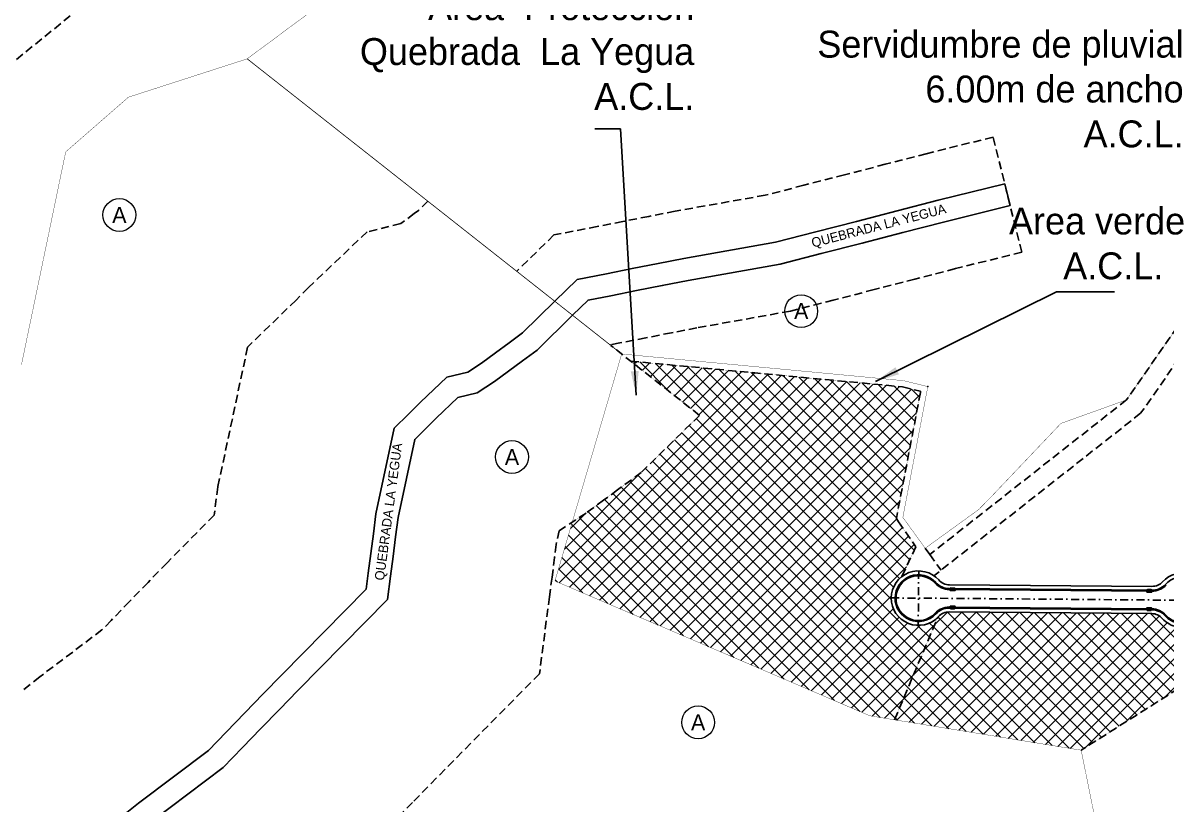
# Model space of a CAD drawing. Header units: millimetres. Extents: x -1203 to 2926, y -1380 to 3972.
# Drawn here: x 329 to 685.6, y 2449.1 to 2692.9 of the extents above; entities that cross this region are included whole.
import ezdxf

# ---------------------------------------------------------------- set-up
doc = ezdxf.new("R2010")
doc.units = ezdxf.units.MM
doc.header["$LTSCALE"] = 10
for name, pattern in [('ACAD_ISO04W100', [30, 24, -3, 0, -3]), ('DASHDOT2', [0.5, 0.25, -0.125, 0, -0.125]), ('DASHED', [19.049999999999997, 12.7, -6.35]), ('HIDDEN', [9.524999999999999, 6.35, -3.175])]:
    doc.linetypes.add(name, pattern=pattern)
for name, color, linetype in [('01-hatch-FF', 254, 'Continuous'), ('_00lotes_01', 125, 'HIDDEN'), ('_aceras_01', 125, 'Continuous'), ('_EJES', 125, 'Continuous'), ('_RAMPAS', 125, 'Continuous'), ('_vias_01', 244, 'Continuous'), ('f-quebrada 14.11.21', 7, 'ACAD_ISO04W100'), ('g-numero lote', 6, 'Continuous'), ('rampa', 125, 'Continuous'), ('RIO', 125, 'Continuous'), ('TEXTO', 7, 'Continuous'), ('TEXTO-LOTES', 6, 'Continuous'), ('TW_Polylínea', 6, 'Continuous')]:
    doc.layers.add(name, color=color, linetype=linetype)
for name, color, linetype, lineweight in [('_DIVISIONES-SITIO', 6, 'Continuous', 40), ('_nuevas FFPI', 1, 'Continuous', 18), ('f-Z.V.', 3, 'Continuous', 40)]:
    doc.layers.add(name, color=color, linetype=linetype, lineweight=lineweight)
doc.layers.add('lapiz', color=8, linetype='Continuous', plot=False)
doc.styles.add('ARIAL', font='GOTHIC.TTF')
doc.styles.add('CENTURY_GOTHIC', font='GOTHIC.TTF')
doc.styles.get("Standard").update_dxf_attribs({"font": 'arial.ttf'})
doc.dimstyles.new('5000', dxfattribs={"dimscale": 5, "dimtxt": 2, "dimasz": 1.5, "dimexe": 1, "dimexo": 0.625, "dimgap": 0.6, "dimtad": 1, "dimzin": 1, "dimdsep": 46, "dimtxsty": 'Standard', "dimsah": 1, "dimcen": 2.5, "dimdle": 1, "dimclrt": 7, "dimadec": 0, "dimazin": 0, "dimtfac": 1, "dimtofl": 0, "dimtmove": 0, "dimatfit": 3, "dimfxl": 1, "dimtolj": 1, "dimtzin": 1, "dimarcsym": 0})
pattern_1 = [(45, (0, -1000), (-2.245064030267288, 2.245064030267288), []), (135, (0, -1000), (-2.245064030267288, -2.245064030267288), [])]

# ---------------------------------------------------------------- blocks, each defined once
blk = doc.blocks.new('FFPI-BORDE')
at = {"layer": '_nuevas FFPI', "color": 159, "linetype": 'DASHED', "ltscale": 0.02, "true_color": 0x22346e}
blk.add_lwpolyline([(495.8939656664095, -12.14247116164108, 0.05, 0.05, 0), (500.2293074937361, -2.900230738897903, 0.05, 0.05, 0), (494.8386078949493, 4.932520422733432, 0.05, 0.05, 0), (494.1882289649075, 5.990822484957334, 0.05, 0.05, 0), (494.2957848868518, 6.554824694263516, 0.05, 0.05, 0), (501.6775322441335, 45.26326345583857, 0.05, 0.05, 0), (501.7346808345064, 45.64103376375397, 0.05, 0.05, 0), (496.0600674662264, 47.03759613685179, 0.05, 0.05, 0), (411.3046895411228, 55.05838386632752, 0.05, 0.05, 0), (432.7655552117227, 38.13814518199911, 0, 0, 0)], format="xyseb", dxfattribs=at)
at = {"layer": '_nuevas FFPI', "color": 159, "linetype": 'DASHED', "ltscale": 0.02, "true_color": 0x22346e, "const_width": 0.05, "elevation": 0.004999996214357046}
blk.add_lwpolyline([(432.7655552117226, 38.13814518199911), (419.5015197168468, 25.14396969396), (414.5818768037253, 20.32441810452963), (406.4266205274004, 14.32461106650533), (400.9211657252708, 10.27425809790134), (397.3030092722571, 7.617458475489912), (393.0681369761678, 4.833537026313024), (387.6702390015176, -13.53084333704908), (485.9431980395484, -55.61261448686355), (493.6046737962081, -56.8606437769788), (493.6046737962215, -56.86064377698432), (507.0971352644769, -24.87576827697484)], dxfattribs=at)
at = {"layer": '_nuevas FFPI', "color": 159, "linetype": 'DASHED', "ltscale": 0.02, "true_color": 0x22346e, "const_width": 0.05}
blk.add_lwpolyline([(493.6046737962263, -56.86064377697312), (507.0971352644771, -24.87576827697478, -0.5942060194985684), (492.756959411293, -20.71673645832357, -0.2913225702655716), (495.8939656664096, -12.14247116164086, -0.2913225702655716)], format="xyb", dxfattribs=at)
blk.add_lwpolyline([(591.7706982854822, -40.97809162545786), (584.9241979181195, -29.95805905886482, 0.2111660609260129), (581.9182722558079, -27.90749925280767, -0.1659914444050883), (577.1286602973671, -25.21941073089852, 0.2111660609259668), (573.812422002066, -23.72176318413301), (510.6408948854975, -23.21797179499498, 0.2112136022954517), (507.3006363555403, -24.66313987427549, -0.008657082835369624), (507.0971352644771, -24.87576827697484), (493.6046737962216, -56.86064377698432), (551.8146007026253, -66.34285008582833)], format="xyb", close=True, dxfattribs=at)
blk = doc.blocks.new('rampa')
at = {"layer": 'rampa'}
for p, q in [((-0.1500000000002721, 0.499999999999766), (1.350000000000093, 0.4999999999999263)), ((0, 0), (-2.871e-13, 0.4999999999998948)), ((1.200000000000004, 5.902e-13), (1.199999999999725, 0.5000000000004285))]:
    blk.add_line(p, q, dxfattribs=at)
at = {"layer": 'rampa', "color": 125}
for p, q in [((1.199999999999731, 0.4500000000016833), (-2.798e-13, 0.4500000000015234)), ((1.199999999999751, 0.4000000000005829), (-2.132e-13, 0.4000000000004876)), ((1.199999999999809, 0.3499999999996031), (-2.109e-13, 0.3499999999994992)), ((1.199999999999808, 0.3000000000012881), (-1.603e-13, 0.3000000000012211)), ((1.199999999999875, 0.2500000000002527), (-1.497e-13, 0.2500000000001763)), ((1.199999999999878, 0.2000000000019093), (-1.423e-13, 0.2000000000018054)), ((1.19999999999988, 0.1500000000009209), (-8.39e-14, 0.1500000000008255)), ((1.199999999999943, 0.100000000002558), (-7.68e-14, 0.1000000000024541)), ((1.199999999999945, 0.0500000000015697), (-1.42e-14, 0.0500000000014462))]:
    blk.add_line(p, q, dxfattribs=at)
at = {"layer": 'rampa'}
blk.add_lwpolyline([(1.350000000000093, 0.4999999999999263), (1.350000000000079, 0.8000000000005655), (-0.1500000000003685, 0.8000000000005654), (-0.1500000000002721, 0.499999999999766), (-1.2e-14, 4.583e-13), (1.200000000000004, 5.902e-13)], close=True, dxfattribs=at)

msp = doc.modelspace()

# ---------------------------------------------------------------- hatches: boundary and pattern name
at = {"layer": '01-hatch-FF'}
h = msp.add_hatch(dxfattribs=at)
h.set_pattern_fill('ANSI37', color=256)
h.set_pattern_definition(pattern_1)
edge = h.paths.add_edge_path()
edge.add_line((213.6625494104725, 2592.424879796647), (198.1067961258385, 2585.379050320637))
edge.add_arc((190.4738523702777, 2602.230998861517), 18.49999999999999, 252.575449643554, 294.3677364928404, ccw=False)
edge.add_arc((4441220.296273425, 1294667.777645032), 4625178.275319973, 196.2219260144383, 196.2229250161035)
edge.add_line((207.4633015086739, 2507.146813637636), (236.599813430383, 2526.427649575603))
edge.add_line((236.599813430383, 2526.427649575603), (213.6625494104725, 2592.424879796647))
h = msp.add_hatch(dxfattribs=at)
h.set_pattern_fill('ANSI37', color=256)
h.set_pattern_definition(pattern_1)
edge = h.paths.add_edge_path()
edge.add_line((171.0565551274258, 2598.040836819455), (164.9300783996391, 2593.718535834493))
edge.add_line((164.9300783996391, 2593.718535834493), (152.7218936985651, 2579.091825617147))
edge.add_line((152.7218936985651, 2579.091825617147), (156.0392743720309, 2570.173022094689))
edge.add_line((156.0392743720309, 2570.173022094689), (159.6633287648171, 2560.429723912937))
edge.add_line((159.6633287648171, 2560.429723912937), (183.0797636848225, 2497.474458055627))
edge.add_line((183.0797636848225, 2497.474458055627), (190.2251038579329, 2495.739584735901))
edge.add_line((190.2251038579329, 2495.739584735901), (207.4633015106084, 2507.146813636645))
edge.add_arc((4441220.296254884, 1294667.777804893), 4625178.27534683, 196.222125099402, 196.2229250180692, ccw=False)
edge.add_line((189.423602597763, 2569.148872278618), (184.9339157203214, 2584.580331402365))
edge.add_arc((190.4743340502383, 2602.231217015247), 18.49999995106868, 223.9895630271438, 252.5735021269762, ccw=False)
edge.add_arc((190.4743340812651, 2602.231217053559), 18.5, 213.4955488640404, 223.9895630457729, ccw=False)
edge.add_line((175.0466531707225, 2592.021581324382), (171.1850516678521, 2597.856809668495))
edge.add_arc((167.4323725274509, 2595.373384761398), 4.499999999999084, 33.49554886404744, 36.35361858966245)
h = msp.add_hatch(dxfattribs=at)
h.set_pattern_fill('ANSI37', color=256)
h.set_pattern_definition(pattern_1)
edge = h.paths.add_edge_path()
edge.add_line((500.3542064988988, 2537.11796556168), (494.9563085242509, 2518.753585198323))
edge.add_line((494.9563085242509, 2518.753585198323), (593.2292675622793, 2476.671814048504))
edge.add_line((593.2292675622793, 2476.671814048504), (600.8907433189576, 2475.423784758394))
edge.add_line((600.8907433189576, 2475.423784758394), (614.3695611898596, 2507.376317104136))
edge.add_arc((608.3512315624365, 2513.387677267915), 8.506276654505758, 127.4419915609779, 315.03319460555684, ccw=False)
edge.add_line((603.1797735058335, 2520.141399507671), (607.5153770163477, 2529.384197796498))
edge.add_line((607.5153770163477, 2529.384197796498), (602.124677417561, 2537.216948958132))
edge.add_line((602.124677417561, 2537.216948958131), (601.474298487519, 2538.275251020354))
edge.add_line((601.474298487519, 2538.275251020354), (608.9636017667457, 2577.547691991235))
edge.add_line((608.9636017667457, 2577.547691991235), (609.0207503571179, 2577.92546229915))
edge.add_line((609.0207503571179, 2577.92546229915), (603.3461369888378, 2579.322024672248))
edge.add_line((603.3461369888378, 2579.322024672248), (518.5907590639392, 2587.342812401705))
edge.add_line((518.5907590639392, 2587.342812401705), (540.0516247344542, 2570.422573717367))
edge.add_line((540.0516247344542, 2570.422573717367), (521.8679463264571, 2552.608846639897))
edge.add_line((521.8679463264571, 2552.608846639897), (504.6538331243945, 2539.944455228729))
edge.add_line((504.6538331243945, 2539.944455228729), (500.3542064988988, 2537.117965561679))
h = msp.add_hatch(dxfattribs=at)
h.set_pattern_fill('ANSI37', color=256)
h.set_pattern_definition(pattern_1)
edge = h.paths.add_edge_path()
edge.add_line((699.0567678082136, 2491.306336909909), (692.2102674408509, 2502.326369476502))
edge.add_arc((688.3878941546524, 2499.951614234176), 4.500000000000105, 31.85176193571578, 79.54677220973957)
edge.add_arc((690.7465206228027, 2512.735857702673), 8.49999999531028, 221.8480669674312, 259.5467722097768, ccw=False)
edge.add_arc((681.0626052756402, 2504.06280844494), 4.499999999999996, 41.84806696741646, 89.54307724142966)
edge.add_line((681.0984915247974, 2508.562665351234), (617.9269644082289, 2509.066456740372))
edge.add_arc((617.8910781590716, 2504.566599834078), 4.499999999999971, 89.54307724142966, 137.2485179839005)
edge.add_arc((608.3451137923148, 2513.391256445449), 8.500000000000139, 315.26451030934874, 317.24851798391313, ccw=False)
edge.add_line((614.3832047872085, 2507.408660258393), (600.890743318953, 2475.423784758383))
edge.add_line((600.890743318953, 2475.423784758383), (659.1006702253567, 2465.941578449539))
edge.add_line((659.1006702253567, 2465.941578449539), (699.0567678082136, 2491.306336909909))

# ---------------------------------------------------------------- linework, layer by layer
at = {"layer": '_00lotes_01', "linetype": 'DASHED', "ltscale": 0.02}
for p, q in [((640.5498727762188, 2621.332231002361, 0.004999996214357046), (631.6341283294273, 2657.241972034002, 0.004999996214357046)), ((540.051624734454, 2570.422573717367, 0.004999996214357046), (512.3398657142707, 2592.27116007838, 0.004999996214357046)), ((611.8743701952785, 2526.991925746814), (610.4480972257143, 2528.963903697606)), ((611.8717400505116, 2526.995562208836), (615.390867171679, 2522.129985115906)), ((600.8907433189529, 2475.423784758383), (614.3695611898597, 2507.376317104136)), ((614.3695611898597, 2507.376317104136), (614.3695611898597, 2507.376317104136)), ((614.3695611898597, 2507.376317104136), (614.3695611898597, 2507.376317104136)), ((699.0567678048851, 2491.306336907796), (659.1006702256786, 2465.941578449743))]:
    msp.add_line(p, q, dxfattribs=at)
for points in [[(309.2212648816267, 2667.089043587393), (352.8874156609045, 2702.468244271861), (357.6013470144349, 2704.7989617325)], [(728.1396199088022, 2653.867807021313), (697.7849298289052, 2610.397543536253), (673.2421256572675, 2575.250350687548), (611.8717400505141, 2526.995562208833)], [(730.4203974517707, 2646.654055061554), (702.7042786002157, 2606.96242961293), (677.6512680487021, 2571.084581786875), (613.1736600706461, 2520.386622114093)], [(518.5907590639392, 2587.342812401705), (603.3461369888382, 2579.322024672248), (609.0207503571182, 2577.92546229915), (608.9636017667453, 2577.547691991235), (601.5818544094636, 2538.83925322966), (601.4742984875193, 2538.275251020354), (602.1246774175611, 2537.21694895813), (607.5153770163479, 2529.384197796498), (603.1800351891411, 2520.141957373727)]]:
    msp.add_lwpolyline(points, dxfattribs=at)
at = {"layer": '_00lotes_01', "linetype": 'DASHED', "ltscale": 0.02, "elevation": 0.004999996214357046}
for points in [[(631.6341283294273, 2657.241972034002), (610.7829298222889, 2652.064993532955), (597.9853217243749, 2648.765029125687), (585.2536328263482, 2645.478554623678), (572.5559598077773, 2642.20786650815), (560.5193604854635, 2639.107456452653), (532.4410754329258, 2634.12286709828), (524.2058455181686, 2632.499594156743), (516.1632917874467, 2630.923536259485), (508.1107013848416, 2629.34551152725), (494.6119016874327, 2626.700221165642), (483.0445776072197, 2615.368237088595)], [(455.3328185870362, 2637.216823449609), (452.3803075415469, 2634.32438195469), (451.07398630893, 2633.36332382729), (446.8635321287863, 2630.265700433647), (436.3216624535112, 2627.665360562693), (418.0779952448879, 2610.298814989767), (414.185372770585, 2606.406192515465), (399.0705585406483, 2591.727708060801), (389.7994834014839, 2548.160013092422), (388.7248291538208, 2539.877822484515), (388.6529950529518, 2539.324208411157), (373.9794647153287, 2524.451912962899), (368.0402074244998, 2518.320589122547), (362.2718700343737, 2512.365712472239), (356.5035326459249, 2506.410835823835), (353.6431711144464, 2503.45652675054), (334.2266812371122, 2488.846092739245), (328.8085035972672, 2484.436681870832)], [(640.5498727762188, 2621.332231002361), (619.8602589590873, 2616.195371080876), (607.2238679684117, 2612.936977779057), (594.5014358632184, 2609.652891489673), (581.7852327449243, 2606.377425245843), (568.3791109737435, 2602.924251003552), (539.2530865032934, 2597.75366201498), (531.3412827522843, 2596.194140656051), (523.2786556769706, 2594.614149088677), (515.2260652743657, 2593.036124356442), (512.5942655627819, 2592.520384100509), (512.3398657142707, 2592.27116007838)], [(540.051624734454, 2570.422573717367), (521.8679463264566, 2552.608846639897), (514.4823654281149, 2547.175288361352), (510.1364143619678, 2543.977980157973), (504.6538331243953, 2539.94445522873), (496.2749187086552, 2534.436322295338), (495.3545463483574, 2530.11120340148), (494.8353028620666, 2526.109475836799), (494.0383539949676, 2519.967516750012), (493.2414051277208, 2513.825557662753), (490.1270376579064, 2489.823619310672), (450.4922270165362, 2449.651922361722), (444.8948095295102, 2443.873492904625)]]:
    msp.add_lwpolyline(points, dxfattribs=at)
at = {"layer": '_aceras_01', "linetype": 'Continuous'}
for p, q in [((617.9796015002426, 2516.066259558134), (681.154314579042, 2515.562442761025)), ((617.9819939168531, 2516.366250018554), (681.1567069956525, 2515.862433221444)), ((617.9365340746706, 2510.26641858205), (681.1080611912391, 2509.762627192913)), ((617.9389264912811, 2510.56640904247), (681.1104536078496, 2510.062617653332))]:
    msp.add_line(p, q, dxfattribs=at)
for centre, radius, start, end in [((608.3451137923162, 2513.39125644545), 7.3, 41.85849912665617, 317.2485179839107), ((608.3451137923162, 2513.39125644545), 7, 41.85849912665617, 317.2485179839107), ((618.027449832452, 2522.066068766526), 6, 221.8584991266561, 269.5430772414268), ((618.027449832452, 2522.066068766526), 5.7, 221.8584991266561, 269.5430772414268), ((690.7465206228053, 2512.735857702673), 7.299999995310328, 74.28167968551558, 137.2380875154325), ((681.2021629112514, 2521.562251969417), 6, 269.5430772414268, 317.2380875154325), ((681.2021629112514, 2521.562251969417), 5.7, 269.5430772414268, 317.2380875154325), ((617.8910781590716, 2504.566599834078), 6, 89.5430772414333, 137.2485179839107), ((617.8910781590716, 2504.566599834078), 5.7, 89.5430772414333, 137.2485179839107), ((681.0626052756402, 2504.06280844494), 5.7, 41.84806696741305, 89.5430772414333), ((681.0626052756402, 2504.06280844494), 6, 41.84806696741305, 89.5430772414333), ((690.7465206228053, 2512.735857702673), 7.299999995310328, 221.848066967413, 259.5467722097604), ((690.7465206228053, 2512.735857702673), 6.999999995310328, 221.848066967413, 259.5467722097604)]:
    msp.add_arc(centre, radius, start, end, dxfattribs=at)
at = {"layer": '_DIVISIONES-SITIO', "linetype": 'DASHED', "lineweight": 5, "ltscale": 0.02}
msp.add_line((600.8907433189529, 2475.423784758383), (600.8907433189529, 2475.423784758383), dxfattribs=at)
msp.add_line((600.8907433189529, 2475.423784758383), (600.8907433189529, 2475.423784758383), dxfattribs=at)
msp.add_line((600.8907433189529, 2475.423784758383), (600.8907433189529, 2475.423784758383), dxfattribs=at)
at = {"layer": '_EJES', "linetype": 'DASHDOT2'}
for p, q in [((608.4128989296171, 2521.890986157339), (608.277328655015, 2504.891526733562)), ((599.8453982197088, 2513.460791938395), (690.7465206228053, 2512.735857702673))]:
    msp.add_line(p, q, dxfattribs=at)
at = {"layer": '_vias_01', "linetype": 'Continuous'}
msp.add_lwpolyline([(689.2043417785394, 2504.37692928256, -0.165991444405092), (684.4147298200983, 2507.065017804469, 0.2111660609259655), (681.0984915247973, 2508.562665351234), (617.9269644082292, 2509.066456740372, 0.2112136022954678), (614.5867058782717, 2507.621288661092, -2.58450762911412), (614.6758719724048, 2519.063249116923, 0.2111185127640786), (617.9915635832949, 2517.566211860232), (681.1662766620939, 2517.062395063123, 0.21116606092598), (684.5059790433666, 2518.50696164521, -0.281823843461371), (693.049240768961, 2520.918001666742, 0.2111660609259691)], format="xyb", dxfattribs=at)
at = {"layer": 'f-quebrada 14.11.21', "lineweight": 5, "ltscale": 0.05, "const_width": 0.25, "elevation": 335.001}
msp.add_lwpolyline([(398.9543476236345, 2681.666902957325), (515.7705201064296, 2589.566353475981)], dxfattribs=at)
at = {"layer": 'f-Z.V.', "lineweight": 5}
for p, q in [((612.5417700683565, 2520.797847862152), (612.5417196658718, 2520.797808942121)), ((612.5443279528558, 2520.799823021589), (612.5417700683565, 2520.797847862152))]:
    msp.add_line(p, q, dxfattribs=at)
at = {"layer": 'lapiz', "lineweight": 5}
msp.add_point((611.266422486518, 2579.398013162765), dxfattribs=at)
at = {"layer": 'RIO'}
msp.add_line((636.9353817842764, 2635.890234123296, 0.004999996214357046), (635.2486193213699, 2642.683968913066, 0.004999996214357046), dxfattribs=at)
at = {"layer": 'RIO', "elevation": 0.004999996214357046}
for points in [[(635.2486193213699, 2642.683968913066), (614.4629281209873, 2637.52325470103), (601.7306783097952, 2634.240143444621), (589.0027420365323, 2630.954637103597), (576.2975564262438, 2627.682011808867), (563.7057458185491, 2624.438589378693), (535.2027015425306, 2619.378594767211), (527.0985903427927, 2617.781167061864), (519.0478987696861, 2616.203514433482), (510.9953083670812, 2614.625489701247), (501.9020492044663, 2612.84353046356), (494.9210457587267, 2606.004557219589)], [(636.9353817842764, 2635.890234123296), (616.1802606603922, 2630.737109912801), (603.4785113829914, 2627.461863460123), (590.7523263948558, 2624.176808943109), (578.0436350900554, 2620.903279678168), (565.192725640657, 2617.593118077512), (536.4914603936863, 2612.497934346048), (528.4485379277189, 2610.912567750941), (520.394048694731, 2609.33417091468), (512.3414582921264, 2607.756146182446), (505.3041180457485, 2606.37707480259), (500.4633975627635, 2601.634839947386)], [(494.9210457587267, 2606.004557219589), (484.8511667868315, 2596.139552368338), (480.7040700094835, 2593.088540899281), (476.3581189439237, 2589.891232696335), (472.0865268615414, 2586.748630260502), (467.8015478607647, 2583.931769652792), (461.1823845872395, 2582.29903516615), (452.9979784289603, 2574.508120055185), (449.2818321366326, 2570.791973762857), (444.8111412105791, 2566.45034135763), (439.1242791710511, 2539.725989872356), (438.3091626623468, 2533.444015639788), (437.5122137953158, 2527.302056553527), (436.7152649281707, 2521.160097467049), (436.0707719712457, 2516.193092009154), (409.7330919588856, 2489.498646326837), (403.953572894131, 2483.532226403891), (398.1852355050135, 2477.577349754625), (392.4168981160601, 2471.622473105701), (386.8385177647019, 2465.86086864696), (365.0496586318011, 2449.465284761623), (360.3689145773085, 2445.656010670209)], [(500.4633975627635, 2601.634839947386), (489.3970870811715, 2590.793676226248), (484.8522817275609, 2587.45007128936), (480.5063306619293, 2584.252763086361), (476.0860206131201, 2581.000749116249), (470.6435757781192, 2577.422993318013), (464.6628856859616, 2575.947749610634), (457.8867760747307, 2569.497422764343), (454.1953364478841, 2565.805983137497), (451.2148227843695, 2562.911510019187), (446.0297505787903, 2538.545226621545), (445.2509693535405, 2532.543282681526), (444.4540204865011, 2526.401323595201), (443.6570716193435, 2520.259364508626), (442.7092607397831, 2512.954735712849), (414.7385997729853, 2484.60518899779), (408.9814440598793, 2478.66185562328), (403.213106670903, 2472.706978974159), (397.4447692818792, 2466.752102325162), (391.4858663326988, 2460.597476540272), (369.3648754670585, 2443.951971644756)]]:
    msp.add_lwpolyline(points, dxfattribs=at)
at = {"layer": 'TEXTO', "lineweight": 5}
for centre in [(359.0769659658172, 2632.952365485849), (571.7769323523075, 2602.945150356837), (481.5501407490679, 2557.442290266912), (539.6142056539554, 2474.628927413886)]:
    msp.add_circle(centre, 5.116402489158645, dxfattribs=at)
at = {"layer": 'TW_Polylínea', "color": 244, "lineweight": 5, "true_color": 0x991b1e, "const_width": 0.1}
for points in [[(695.2538575858403, 2827.372908831881), (677.0921883459728, 2802.226483915773), (678.4827746215801, 2748.439477138993), (643.2764030213061, 2740.607268539564), (613.1235957379745, 2738.623818658133), (577.5997013924703, 2741.064091998925), (544.3004287374265, 2751.158317352486), (556.6315904998978, 2801.784746328675), (554.3474619359536, 2822.565622216863), (553.3664227427857, 2831.491062770671), (546.261124913412, 2835.201066090101), (543.9001618539392, 2829.89806036123), (539.8430736125506, 2820.177559042656), (500.2464600249718, 2813.78584032257), (480.7861912946742, 2805.735246176672), (437.8489779522702, 2744.197897702296), (452.7635011577572, 2721.607133580678), (398.9543476236345, 2681.666902957325), (361.8952955898189, 2669.701061848392), (342.3299530625868, 2652.632695989524), (328.5402852122265, 2586.253272281335)], [(664.3653685394734, 2439.878078289637), (659.1006702254585, 2465.941578449522), (593.2292675622798, 2476.671814048504), (494.9563085243631, 2518.753585198269), (515.7705201064296, 2589.566353475981), (603.6608316535189, 2581.252731061847), (611.2664224866371, 2579.398013162733), (603.4798039663642, 2538.598329193265), (610.4480972257502, 2528.963903697514), (627.1571702057904, 2541.049078954457), (631.7178288464843, 2545.727417475385), (652.7894526002406, 2567.913001746944), (655.0448149595236, 2568.722107781404), (673.2421254350397, 2575.25035085746), (716.793109555269, 2637.618727005859)]]:
    msp.add_lwpolyline(points, dxfattribs=at)

# ---------------------------------------------------------------- block references
at = {"layer": '_nuevas FFPI'}
msp.add_blockref('FFPI-BORDE', (107.2860695227314, 2532.284428535367), dxfattribs=at)
at = {"layer": '_RAMPAS'}
for p, rotation in [((619.641180025535, 2516.553438045241), 179.5430772414255), ((680.9857637648984, 2516.05983025241), 179.543077241434)]:
    msp.add_blockref('rampa', p, dxfattribs=dict(at, rotation=rotation))
at = {"layer": '_RAMPAS', "xscale": -1}
for p, rotation in [((619.5915562641926, 2510.057129397639), 359.7006362792532), ((680.9361400035564, 2509.563521604809), 359.7006362792617)]:
    msp.add_blockref('rampa', p, dxfattribs=dict(at, rotation=rotation))

# ---------------------------------------------------------------- texts
at = {"layer": 'g-numero lote', "lineweight": 5, "style": 'CENTURY_GOTHIC'}
for height, rotation, p in [(2.964775570251505, 14.50298024329276, (575.3987083850707, 2622.764275844781, -1.825558542441902e-08)), (2.964775570251506, 82.39422597885567, (441.5978572720646, 2518.769544099554, -0.005000032725527895))]:
    msp.add_text('QUEBRADA LA YEGUA', height=height, rotation=rotation, dxfattribs=at).set_placement(p)
at = {"layer": 'TEXTO', "lineweight": 5, "char_height": 5, "attachment_point": 5, "style": 'ARIAL'}
for insert in [(359.0769659658172, 2632.952365485849), (571.7769323523075, 2602.945150356837), (481.5501407490679, 2557.442290266912), (539.6142056539554, 2474.628927413886)]:
    msp.add_mtext_dynamic_manual_height_columns('A', width=6.173472533053427, gutter_width=7.5, heights=[0], dxfattribs=dict(at, insert=insert))
at = {"layer": 'TEXTO-LOTES', "char_height": 8.399999999999999, "width": 184.1083771555615, "style": 'ARIAL'}
for s, insert, attachment_point in [('Área  Protección \\PQuebrada  La Yegua\\PA.C.L.', (538.4091377158475, 2702.146413140948), 3), ('\\pt126;Servidumbre de pluvial \\P6.00m de ancho\\PA.C.L.', (691.0613450899438, 2690.44871321043, -42), 3), ('\\pi60.39001;Area verde\\P\\pi74.18063; A.C.L.', (576.2018395083204, 2635.274166519102), 1)]:
    msp.add_mtext(s, dxfattribs=dict(at, insert=insert, attachment_point=attachment_point))

# ---------------------------------------------------------------- leaders
at = {"layer": 'TEXTO-LOTES'}
for points in [[(520.2819551726826, 2576.713720050349), (515.4505772757839, 2659.809171152407), (507.3811301960086, 2659.809171152407)], [(594.9814960055483, 2581.007494579761), (651.4307280126258, 2608.931813738684), (669.477679141727, 2608.931813738684)]]:
    msp.add_leader(points, dimstyle='5000', override={"dimasz": 1.5}, dxfattribs=at)

doc.saveas('drawing.dxf')
